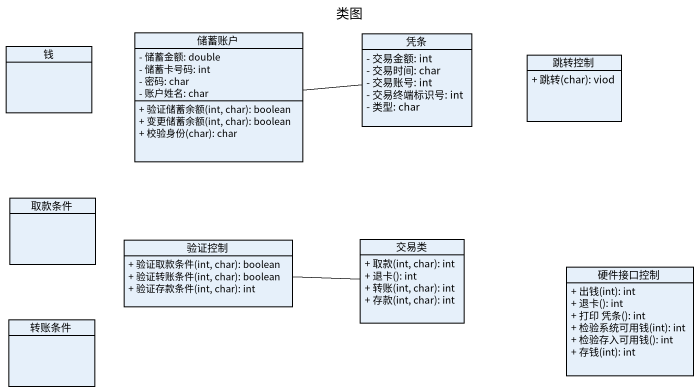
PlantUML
@startuml
title 类图
hide circle
hide empty members
skinparam classAttributeIconSize 0
class 钱
class 储蓄账户 {
  - 储蓄金额: double
  - 储蓄卡号码: int
  - 密码: char
  - 账户姓名: char
  + 验证储蓄余额(int, char): boolean
  + 变更储蓄余额(int, char): boolean
  + 校验身份(char): char
}
class 凭条 {
  - 交易金额: int
  - 交易时间: char
  - 交易账号: int
  - 交易终端标识号: int
  - 类型: char
}
class 跳转控制 {
  + 跳转(char): viod
}
class 取款条件
class 验证控制 {
  + 验证取款条件(int, char): boolean
  + 验证转账条件(int, char): boolean
  + 验证存款条件(int, char): int
}
class 交易类 {
  + 取款(int, char): int
  + 退卡(): int
  + 转账(int, char): int
  + 存款(int, char): int
}
class 硬件接口控制 {
  + 出钱(int): int
  + 退卡(): int
  + 打印 凭条(): int
  + 检验系统可用钱(int): int
  + 检验存入可用钱(): int
  + 存钱(int): int
}
class 转账条件
储蓄账户 -right- 凭条
交易类 -left- 验证控制
@enduml
